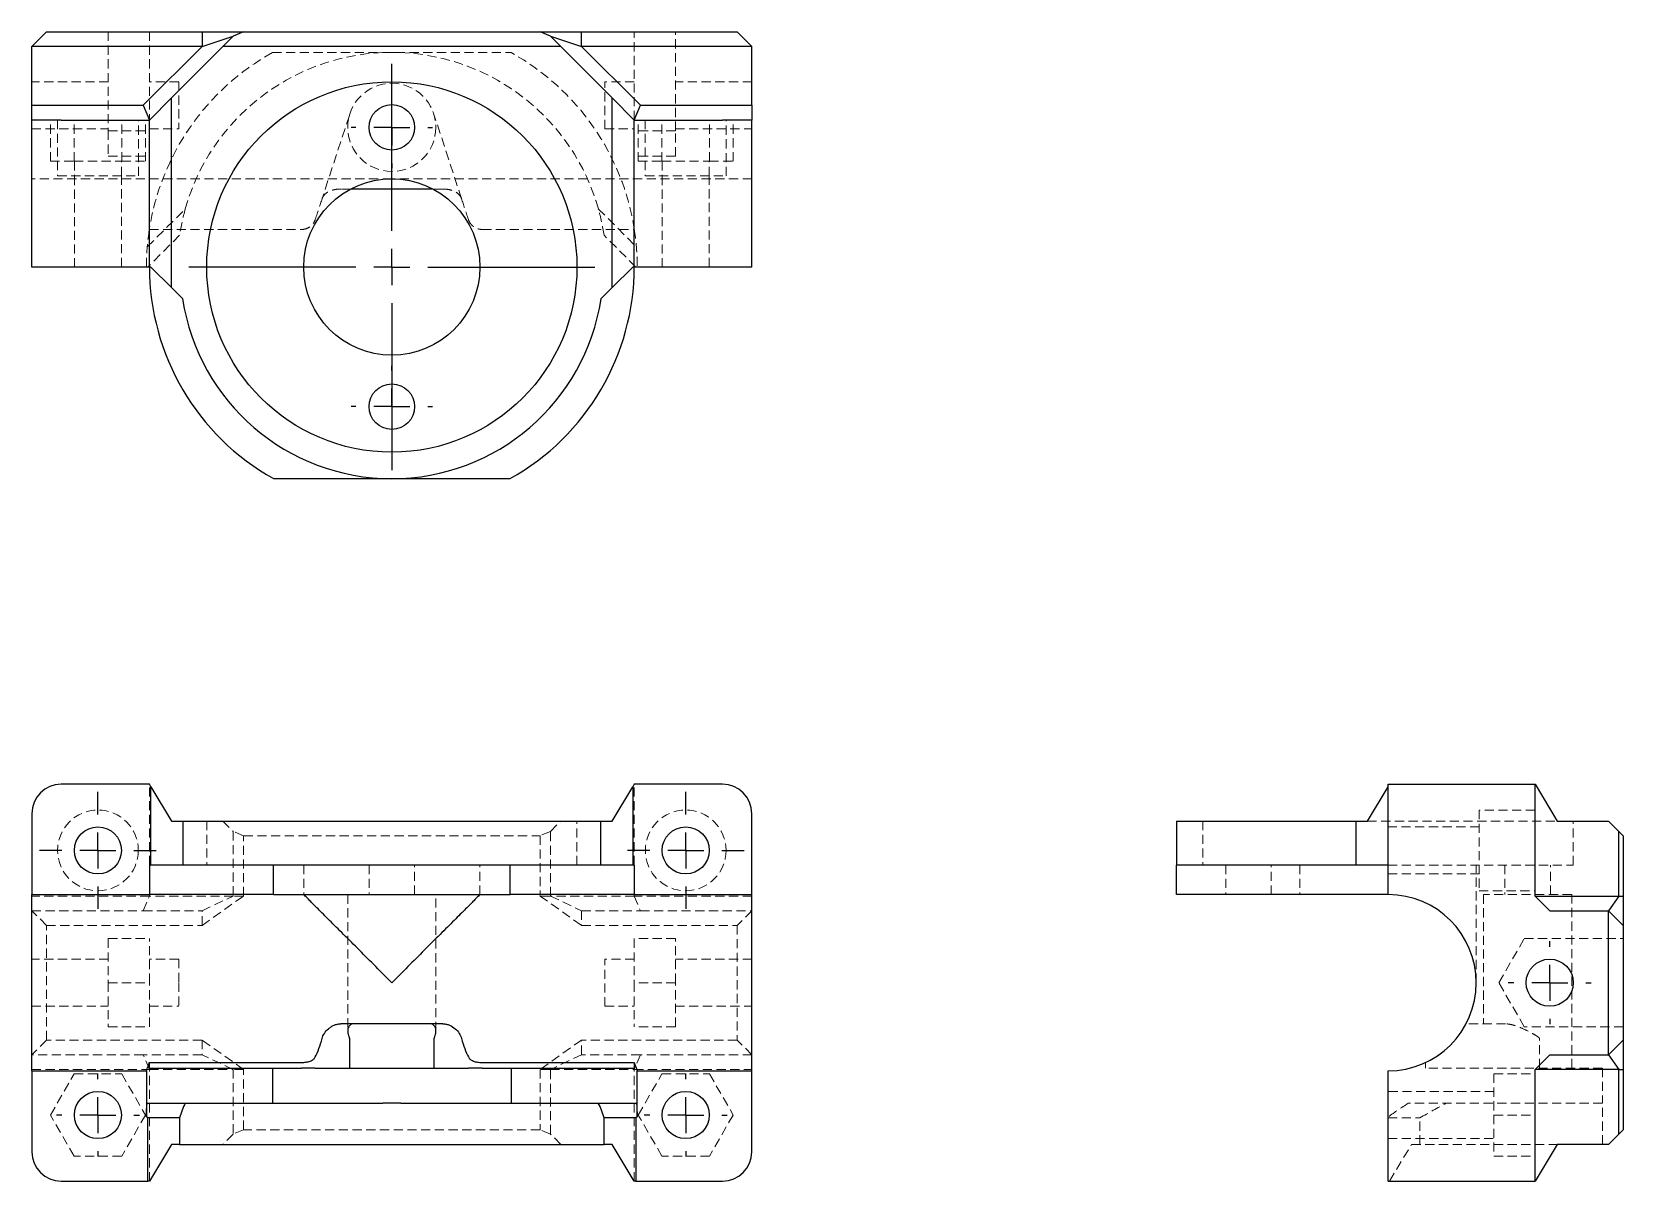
# Model space of a CAD drawing. Header units: millimetres. Extents: x 33 to 254, y 29 to 189.
import ezdxf

# ---------------------------------------------------------------- set-up
doc = ezdxf.new("R2010")
doc.units = ezdxf.units.MM
doc.linetypes.add('HIDDEN', pattern=[1.905, 1.27, -0.635])
doc.layers.add('10', color=7, linetype='Continuous')

# ---------------------------------------------------------------- blocks, each defined once
blk = doc.blocks.new('SW_CENTERMARKSYMBOL_0')
at = {"layer": '10', "color": 0}
for p, q in [((0, 5), (0, 5.77)), ((0, 0), (0, 2.5)), ((-5, 0), (-5.77, 0)), ((0, 0), (-2.5, 0)), ((0, 0), (0, -2.5)), ((0, 0), (2.5, 0)), ((5, 0), (5.77, 0)), ((0, -5), (0, -5.77))]:
    blk.add_line(p, q, dxfattribs=at)
blk = doc.blocks.new('SW_CENTERMARKSYMBOL_1')
at = {"layer": '10', "color": 0}
for p, q in [((0, 5), (0, 5.77)), ((0, 0), (0, 2.5)), ((-5, 0), (-5.77, 0)), ((0, 0), (-2.5, 0)), ((0, 0), (0, -2.5)), ((0, 0), (2.5, 0)), ((5, 0), (5.77, 0)), ((0, -5), (0, -5.77))]:
    blk.add_line(p, q, dxfattribs=at)
blk = doc.blocks.new('SW_CENTERMARKSYMBOL_2')
at = {"layer": '10', "color": 0}
for p, q in [((0, 5), (0, 8.11)), ((0, 0), (0, 2.5)), ((-5, 0), (-8.11, 0)), ((0, 0), (-2.5, 0)), ((0, 0), (0, -2.5)), ((0, 0), (2.5, 0)), ((5, 0), (8.11, 0)), ((0, -5), (0, -8.11))]:
    blk.add_line(p, q, dxfattribs=at)
blk = doc.blocks.new('SW_CENTERMARKSYMBOL_3')
at = {"layer": '10', "color": 0}
for p, q in [((0, 5), (0, 8.11)), ((0, 0), (0, 2.5)), ((-5, 0), (-8.11, 0)), ((0, 0), (-2.5, 0)), ((0, 0), (0, -2.5)), ((0, 0), (2.5, 0)), ((5, 0), (8.11, 0)), ((0, -5), (0, -8.11))]:
    blk.add_line(p, q, dxfattribs=at)
blk = doc.blocks.new('SW_CENTERMARKSYMBOL_4')
at = {"layer": '10', "color": 0}
for p, q in [((0, 5), (0, 28.21)), ((0, 0), (0, 2.5)), ((-5, 0), (-28.21, 0)), ((0, 0), (-2.5, 0)), ((0, 0), (0, -2.5)), ((0, 0), (2.5, 0)), ((5, 0), (28.21, 0)), ((0, -5), (0, -28.21))]:
    blk.add_line(p, q, dxfattribs=at)
blk = doc.blocks.new('SW_CENTERMARKSYMBOL_5')
at = {"layer": '10', "color": 0}
for p, q in [((0, 5), (0, 5.66)), ((0, 0), (0, 2.5)), ((-5, 0), (-5.66, 0)), ((0, 0), (-2.5, 0)), ((0, 0), (0, -2.5)), ((0, 0), (2.5, 0)), ((5, 0), (5.66, 0)), ((0, -5), (0, -5.66))]:
    blk.add_line(p, q, dxfattribs=at)
blk = doc.blocks.new('SW_CENTERMARKSYMBOL_6')
at = {"layer": '10', "color": 0}
for p, q in [((0, 5), (0, 5.66)), ((0, 0), (0, 2.5)), ((-5, 0), (-5.66, 0)), ((0, 0), (-2.5, 0)), ((0, 0), (0, -2.5)), ((0, 0), (2.5, 0)), ((5, 0), (5.66, 0)), ((0, -5), (0, -5.66))]:
    blk.add_line(p, q, dxfattribs=at)
blk = doc.blocks.new('SW_CENTERMARKSYMBOL_7')
at = {"layer": '10', "color": 0}
for p, q in [((0, 5), (0, 5.77)), ((0, 0), (0, 2.5)), ((-5, 0), (-5.77, 0)), ((0, 0), (-2.5, 0)), ((0, 0), (0, -2.5)), ((0, 0), (2.5, 0)), ((5, 0), (5.77, 0)), ((0, -5), (0, -5.77))]:
    blk.add_line(p, q, dxfattribs=at)

msp = doc.modelspace()

# ---------------------------------------------------------------- linework, layer by layer
at = {"color": 7, "linetype": 'Continuous', "lineweight": 25}
for p, q in [((35.04, 189.02), (33, 186.98)), ((35.04, 189.02), (56.64, 189.02)), ((56.64, 189.02), (56.64, 186.98)), ((56.64, 189.02), (62.42, 189.02)), ((56.64, 186.98), (60.97, 188.42)), ((59.53, 186.98), (60.97, 188.42)), ((62.42, 189.02), (60.97, 188.42)), ((62.42, 189.02), (103.58, 189.02)), ((105.03, 188.42), (103.58, 189.02)), ((103.58, 189.02), (109.36, 189.02)), ((105.03, 188.42), (106.47, 186.98)), ((105.03, 188.42), (109.36, 186.98)), ((109.36, 186.98), (109.36, 189.02)), ((109.36, 189.02), (130.96, 189.02)), ((133, 186.98), (130.96, 189.02)), ((56.64, 186.98), (33, 186.98)), ((33, 178.82), (33, 186.98)), ((48.48, 178.82), (56.64, 186.98)), ((59.53, 186.98), (52.39, 179.84)), ((106.47, 186.98), (59.53, 186.98)), ((113.61, 179.84), (106.47, 186.98)), ((109.36, 186.98), (117.52, 178.82)), ((133, 186.98), (109.36, 186.98)), ((133, 178.82), (133, 186.98)), ((52.39, 179.84), (49.33, 176.78)), ((52.39, 153.51), (52.39, 179.84)), ((113.61, 153.51), (113.61, 179.84)), ((116.67, 176.78), (113.61, 179.84)), ((33, 178.82), (48.48, 178.82)), ((33, 176.78), (33, 178.82)), ((48.48, 178.82), (49.33, 176.78)), ((116.67, 176.78), (117.52, 178.82)), ((117.52, 178.82), (133, 178.82)), ((133, 178.82), (133, 176.78)), ((33, 156.37), (33, 176.78)), ((37.08, 176.78), (33, 176.78)), ((37.08, 176.78), (49.33, 176.78)), ((49.33, 156.37), (49.33, 176.78)), ((116.67, 156.37), (116.67, 176.78)), ((116.67, 176.78), (128.92, 176.78)), ((133, 176.78), (128.92, 176.78)), ((133, 156.37), (133, 176.78)), ((88.71, 167.2), (77.29, 167.2)), ((37.08, 156.37), (33, 156.37)), ((49.33, 156.37), (37.08, 156.37)), ((49.53, 156.37), (49.33, 156.37)), ((49.53, 156.37), (52.39, 153.51)), ((113.61, 153.51), (116.47, 156.37)), ((116.67, 156.37), (116.47, 156.37)), ((128.92, 156.37), (116.67, 156.37)), ((133, 156.37), (128.92, 156.37)), ((52.39, 153.51), (53.95, 151.95)), ((112.05, 151.95), (113.61, 153.51)), ((83, 126.98), (66.56, 126.98)), ((99.44, 126.98), (83, 126.98)), ((49.33, 84.55), (37.08, 84.55)), ((49.53, 84.21), (49.33, 84.55)), ((49.53, 73.33), (49.53, 84.21)), ((49.53, 84.21), (52.39, 79.45)), ((113.61, 79.45), (116.47, 84.21)), ((116.67, 84.55), (116.47, 84.21)), ((116.47, 84.21), (116.47, 73.33)), ((128.92, 84.55), (116.67, 84.55)), ((218.51, 79.45), (221.37, 84.21)), ((221.37, 80.47), (221.37, 84.55)), ((221.37, 84.55), (241.78, 84.55)), ((241.78, 80.47), (241.78, 84.55)), ((241.78, 84.55), (244.84, 79.45)), ((33, 80.47), (33, 69.24)), ((133, 69.24), (133, 80.47)), ((221.37, 69.24), (221.37, 80.47)), ((241.78, 69.04), (241.78, 80.47)), ((52.39, 79.45), (53.95, 79.45)), ((53.95, 79.45), (53.95, 73.33)), ((53.95, 79.45), (112.05, 79.45)), ((112.05, 73.33), (112.05, 79.45)), ((112.05, 79.45), (113.61, 79.45)), ((191.98, 79.45), (191.98, 73.33)), ((191.98, 79.45), (216.95, 79.45)), ((216.95, 73.33), (216.95, 79.45)), ((216.95, 79.45), (218.51, 79.45)), ((244.84, 79.45), (251.98, 79.45)), ((253.42, 78.01), (251.98, 79.45)), ((253.42, 69.04), (253.42, 78.01)), ((253.42, 78.01), (254.02, 77.41)), ((254.02, 77.41), (254.02, 69.04)), ((49.33, 73.33), (49.33, 69.24)), ((66.56, 73.33), (49.33, 73.33)), ((66.56, 69.24), (66.56, 73.33)), ((83, 73.33), (66.56, 73.33)), ((99.44, 73.33), (83, 73.33)), ((99.44, 69.24), (99.44, 73.33)), ((116.67, 73.33), (99.44, 73.33)), ((116.67, 73.33), (116.67, 69.24)), ((221.37, 73.33), (191.98, 73.33)), ((191.98, 69.24), (191.98, 73.33)), ((33, 69.24), (49.33, 69.24)), ((33, 44.76), (33, 69.24)), ((66.56, 69.24), (49.33, 69.24)), ((66.56, 69.24), (99.44, 69.24)), ((116.67, 69.24), (99.44, 69.24)), ((116.67, 69.24), (133, 69.24)), ((133, 44.76), (133, 69.24)), ((221.37, 69.24), (191.98, 69.24)), ((243.82, 67), (241.78, 69.04)), ((241.78, 69.04), (253.42, 69.04)), ((253.42, 69.04), (251.98, 67)), ((253.42, 69.04), (254.02, 69.04)), ((254.02, 69.04), (254.02, 64.96)), ((243.82, 67), (251.98, 67)), ((251.98, 47), (251.98, 67)), ((251.98, 67), (254.02, 64.96)), ((254.02, 64.96), (254.02, 49.04)), ((90.1, 51.29), (75.9, 51.29)), ((77.1, 49.24), (77.1, 45.16)), ((88.9, 45.16), (88.9, 49.24)), ((251.98, 47), (254.02, 49.04)), ((254.02, 49.04), (254.02, 44.96)), ((241.78, 44.96), (243.82, 47)), ((243.82, 47), (251.98, 47)), ((251.98, 47), (253.42, 44.96)), ((33, 44.76), (48.92, 44.76)), ((33, 44.76), (33, 33.53)), ((48.92, 44.76), (48.92, 38.37)), ((49.32, 45.92), (49.32, 45.16)), ((49.32, 45.92), (70.44, 45.92)), ((49.32, 45.16), (70.44, 45.16)), ((66.41, 45.16), (66.41, 40.27)), ((72.37, 45.16), (70.44, 45.16)), ((72.37, 45.16), (77.1, 45.16)), ((77.1, 45.16), (88.9, 45.16)), ((88.9, 45.16), (93.63, 45.16)), ((95.56, 45.16), (93.63, 45.16)), ((95.56, 45.92), (116.68, 45.92)), ((95.56, 45.16), (116.68, 45.16)), ((99.59, 45.16), (99.59, 40.27)), ((116.68, 45.92), (116.68, 45.16)), ((117.08, 44.76), (133, 44.76)), ((117.08, 38.37), (117.08, 44.76)), ((133, 33.53), (133, 44.76)), ((221.37, 33.53), (221.37, 44.76)), ((241.78, 33.53), (241.78, 44.96)), ((253.42, 44.96), (241.78, 44.96)), ((253.42, 35.99), (253.42, 44.96)), ((253.42, 44.96), (254.02, 44.96)), ((254.02, 44.96), (254.02, 36.59)), ((49.03, 40.27), (54.32, 40.27)), ((54.32, 40.27), (81.76, 40.27)), ((84.24, 40.27), (81.76, 40.27)), ((84.24, 40.27), (111.68, 40.27)), ((111.68, 40.27), (116.97, 40.27)), ((49.12, 38.22), (48.92, 38.37)), ((53.53, 38.22), (49.12, 38.22)), ((49.12, 29.45), (49.12, 38.22)), ((53.53, 38.22), (53.53, 34.55)), ((116.88, 38.22), (112.47, 38.22)), ((112.47, 34.55), (112.47, 38.22)), ((117.08, 38.37), (116.88, 38.22)), ((116.88, 38.22), (116.88, 29.45)), ((251.98, 34.55), (253.42, 35.99)), ((253.42, 35.99), (254.02, 36.59)), ((52.39, 34.55), (49.33, 29.45)), ((53.53, 34.55), (52.39, 34.55)), ((53.53, 34.55), (112.47, 34.55)), ((113.61, 34.55), (112.47, 34.55)), ((116.67, 29.45), (113.61, 34.55)), ((221.37, 29.45), (221.37, 33.53)), ((244.84, 34.55), (241.78, 29.45)), ((241.78, 29.45), (241.78, 33.53)), ((251.98, 34.55), (244.84, 34.55)), ((37.08, 29.45), (49.12, 29.45)), ((49.33, 29.45), (49.12, 29.45)), ((116.88, 29.45), (116.67, 29.45)), ((116.88, 29.45), (128.92, 29.45)), ((221.37, 29.45), (241.78, 29.45))]:
    msp.add_line(p, q, dxfattribs=at)
at = {"color": 7, "linetype": 'HIDDEN', "lineweight": 18}
for p, q in [((43.61, 189.02), (43.61, 175.28)), ((49.33, 189.02), (49.33, 176.78)), ((116.67, 176.78), (116.67, 189.02)), ((122.39, 175.28), (122.39, 189.02)), ((66.41, 186.14), (99.59, 186.14)), ((43.61, 182.08), (33, 182.08)), ((53.41, 182.08), (49.33, 182.08)), ((53.41, 182.08), (53.41, 175.55)), ((112.59, 175.55), (112.59, 182.08)), ((116.67, 182.08), (112.59, 182.08)), ((133, 182.08), (122.39, 182.08)), ((77.1, 177.41), (73.31, 165.84)), ((92.69, 165.84), (88.9, 177.41)), ((33, 175.55), (43.61, 175.55)), ((35.59, 171.06), (35.59, 176.78)), ((36.57, 176.78), (36.57, 169.02)), ((38.88, 171.06), (38.88, 176.78)), ((43.61, 175.28), (49.33, 175.28)), ((43.61, 175.28), (43.61, 171.75)), ((45.48, 171.06), (45.48, 176.78)), ((47.8, 169.02), (47.8, 176.78)), ((48.78, 171.06), (48.78, 176.78)), ((49.33, 175.55), (53.41, 175.55)), ((112.59, 175.55), (116.67, 175.55)), ((122.39, 175.28), (116.67, 175.28)), ((117.22, 171.06), (117.22, 176.78)), ((118.2, 176.78), (118.2, 169.02)), ((120.52, 171.06), (120.52, 176.78)), ((122.39, 175.55), (133, 175.55)), ((122.39, 171.75), (122.39, 175.28)), ((127.12, 171.06), (127.12, 176.78)), ((129.43, 169.02), (129.43, 176.78)), ((130.41, 171.06), (130.41, 176.78)), ((35.59, 171.06), (38.88, 171.06)), ((38.88, 171.06), (45.48, 171.06)), ((38.92, 171.06), (38.92, 169.02)), ((43.61, 171.75), (49.33, 171.75)), ((45.45, 169.02), (45.45, 171.06)), ((45.48, 171.06), (48.78, 171.06)), ((122.39, 171.75), (116.67, 171.75)), ((117.22, 171.06), (120.52, 171.06)), ((120.52, 171.06), (127.12, 171.06)), ((120.55, 171.06), (120.55, 169.02)), ((127.08, 169.02), (127.08, 171.06)), ((127.12, 171.06), (130.41, 171.06)), ((83, 168.61), (33, 168.61)), ((36.57, 169.02), (47.8, 169.02)), ((38.92, 169.02), (38.92, 156.37)), ((45.45, 156.37), (45.45, 169.02)), ((133, 168.61), (83, 168.61)), ((118.2, 169.02), (129.43, 169.02)), ((120.55, 169.02), (120.55, 156.37)), ((127.08, 156.37), (127.08, 169.02)), ((77.29, 167.2), (75.9, 167.2)), ((90.1, 167.2), (88.71, 167.2)), ((49.03, 159.16), (54.32, 164.45)), ((111.68, 164.45), (116.97, 159.16)), ((49.32, 161.58), (70.44, 161.58)), ((95.56, 161.58), (116.68, 161.58)), ((53.53, 160.78), (49.12, 156.37)), ((116.88, 156.37), (112.47, 160.78)), ((49.33, 73.33), (49.33, 84.55)), ((116.67, 73.33), (116.67, 84.55)), ((234.02, 80.98), (234.02, 69.76)), ((241.78, 80.98), (234.02, 80.98)), ((57.29, 79.45), (57.29, 73.33)), ((59.53, 79.45), (60.97, 78.01)), ((62.42, 77.41), (60.97, 78.01)), ((60.97, 78.01), (60.97, 69.04)), ((62.42, 69.04), (62.42, 77.41)), ((62.42, 77.41), (103.58, 77.41)), ((105.03, 78.01), (103.58, 77.41)), ((103.58, 77.41), (103.58, 69.04)), ((105.03, 78.01), (106.47, 79.45)), ((105.03, 69.04), (105.03, 78.01)), ((108.71, 73.33), (108.71, 79.45)), ((195.65, 79.45), (195.65, 73.33)), ((218.51, 79.45), (244.84, 79.45)), ((234.02, 78.63), (221.37, 78.63)), ((247.08, 73.33), (247.08, 79.45)), ((70.76, 73.33), (70.76, 69.24)), ((79.84, 73.33), (79.84, 69.24)), ((86.16, 69.24), (86.16, 73.33)), ((95.24, 69.24), (95.24, 73.33)), ((198.82, 73.33), (198.82, 69.24)), ((205.14, 69.24), (205.14, 73.33)), ((209.12, 73.33), (209.12, 69.24)), ((221.37, 73.33), (247.08, 73.33)), ((233.61, 57), (233.61, 73.33)), ((237.59, 73.33), (237.59, 69.24)), ((243.92, 69.24), (243.92, 73.33)), ((221.37, 72.1), (234.02, 72.1)), ((49.33, 69.04), (33, 69.04)), ((48.48, 67), (49.33, 69.04)), ((49.33, 69.04), (49.33, 69.24)), ((60.97, 69.04), (49.33, 69.04)), ((56.64, 67), (60.97, 69.04)), ((56.64, 64.96), (62.42, 69.04)), ((62.42, 69.04), (60.97, 69.04)), ((76.88, 69.24), (76.88, 50.3)), ((89.12, 50.3), (89.12, 69.24)), ((105.03, 69.04), (103.58, 69.04)), ((103.58, 69.04), (109.36, 64.96)), ((116.67, 69.04), (105.03, 69.04)), ((105.03, 69.04), (109.36, 67)), ((116.67, 69.04), (116.67, 69.24)), ((116.67, 69.04), (117.52, 67)), ((133, 69.04), (116.67, 69.04)), ((234.02, 69.76), (241.78, 69.76)), ((246.88, 69.24), (234.63, 69.24)), ((234.63, 69.24), (234.63, 51.29)), ((246.88, 45.16), (246.88, 69.24)), ((33, 67), (48.48, 67)), ((35.04, 64.96), (33, 67)), ((48.48, 67), (56.64, 67)), ((56.64, 64.96), (56.64, 67)), ((109.36, 67), (117.52, 67)), ((109.36, 67), (109.36, 64.96)), ((117.52, 67), (133, 67)), ((133, 67), (130.96, 64.96)), ((35.04, 64.96), (56.64, 64.96)), ((35.04, 49.04), (35.04, 64.96)), ((109.36, 64.96), (130.96, 64.96)), ((130.96, 64.96), (130.96, 49.04)), ((43.61, 63.12), (43.61, 57)), ((43.61, 63.12), (49.33, 63.12)), ((49.33, 57), (49.33, 63.12)), ((116.67, 63.12), (116.67, 57)), ((122.39, 63.12), (116.67, 63.12)), ((122.39, 57), (122.39, 63.12)), ((236.75, 57), (240.28, 63.12)), ((240.28, 63.12), (254.02, 63.12)), ((43.61, 60.27), (33, 60.27)), ((53.41, 60.27), (49.33, 60.27)), ((53.41, 60.27), (53.41, 57)), ((112.59, 53.73), (112.59, 60.27)), ((116.67, 60.27), (112.59, 60.27)), ((133, 60.27), (122.39, 60.27)), ((43.61, 57), (49.33, 57)), ((43.61, 57), (43.61, 50.88)), ((49.33, 50.88), (49.33, 57)), ((53.41, 57), (53.41, 53.73)), ((116.67, 57), (116.67, 50.88)), ((122.39, 57), (116.67, 57)), ((122.39, 50.88), (122.39, 57)), ((240.28, 50.88), (236.75, 57)), ((33, 53.73), (43.61, 53.73)), ((49.33, 53.73), (53.41, 53.73)), ((112.59, 53.73), (116.67, 53.73)), ((122.39, 53.73), (133, 53.73)), ((43.61, 50.88), (49.33, 50.88)), ((122.39, 50.88), (116.67, 50.88)), ((237.68, 51.29), (232.2, 51.29)), ((254.02, 50.88), (240.28, 50.88)), ((35.04, 49.04), (33, 47)), ((56.64, 49.04), (35.04, 49.04)), ((56.64, 49.04), (56.64, 47)), ((62.42, 44.96), (56.64, 49.04)), ((109.36, 49.04), (103.58, 44.96)), ((109.36, 47), (109.36, 49.04)), ((130.96, 49.04), (109.36, 49.04)), ((133, 47), (130.96, 49.04)), ((242.41, 45.16), (242.41, 49.24)), ((48.48, 47), (33, 47)), ((49.33, 44.96), (48.48, 47)), ((56.64, 47), (48.48, 47)), ((60.97, 44.96), (56.64, 47)), ((109.36, 47), (105.03, 44.96)), ((117.52, 47), (109.36, 47)), ((117.52, 47), (116.67, 44.96)), ((133, 47), (117.52, 47)), ((33, 44.96), (49.33, 44.96)), ((35.59, 38.63), (38.88, 44.35)), ((38.88, 44.35), (45.48, 44.35)), ((45.48, 44.35), (48.78, 38.63)), ((49.33, 44.96), (60.97, 44.96)), ((49.33, 29.45), (49.33, 44.96)), ((62.42, 44.96), (60.97, 44.96)), ((60.97, 44.96), (60.97, 35.99)), ((62.42, 36.59), (62.42, 44.96)), ((105.03, 44.96), (103.58, 44.96)), ((103.58, 44.96), (103.58, 36.59)), ((105.03, 44.96), (116.67, 44.96)), ((105.03, 35.99), (105.03, 44.96)), ((116.67, 29.45), (116.67, 44.96)), ((116.67, 44.96), (133, 44.96)), ((117.22, 38.63), (120.52, 44.35)), ((120.52, 44.35), (127.12, 44.35)), ((127.12, 44.35), (130.41, 38.63)), ((226.58, 45.92), (226.58, 45.16)), ((251.14, 45.16), (226.58, 45.16)), ((236.06, 44.35), (236.06, 38.63)), ((236.06, 44.35), (241.78, 44.35)), ((251.14, 45.16), (251.14, 40.27)), ((236.06, 41.9), (221.37, 41.9)), ((251.14, 40.27), (224.16, 40.27)), ((251.16, 40.27), (251.14, 40.27)), ((251.16, 34.55), (251.16, 40.27)), ((38.88, 32.92), (35.59, 38.63)), ((48.78, 38.63), (45.48, 32.92)), ((120.52, 32.92), (117.22, 38.63)), ((130.41, 38.63), (127.12, 32.92)), ((221.37, 38.22), (225.78, 38.22)), ((225.78, 34.55), (225.78, 38.22)), ((236.06, 38.63), (241.78, 38.63)), ((236.06, 38.63), (236.06, 32.92)), ((60.97, 35.99), (59.53, 34.55)), ((62.42, 36.59), (60.97, 35.99)), ((103.58, 36.59), (62.42, 36.59)), ((105.03, 35.99), (103.58, 36.59)), ((106.47, 34.55), (105.03, 35.99)), ((221.37, 35.37), (236.06, 35.37)), ((221.57, 29.45), (224.63, 34.55)), ((224.63, 34.55), (244.84, 34.55)), ((45.48, 32.92), (38.88, 32.92)), ((127.12, 32.92), (120.52, 32.92)), ((236.06, 32.92), (241.78, 32.92))]:
    msp.add_line(p, q, dxfattribs=at)
at = {"color": 7, "linetype": 'Continuous', "lineweight": 25}
for centre, radius in [((83, 156.37), 25.71), ((83, 175.76), 3.16), ((83, 156.37), 12.24), ((83, 136.98), 3.16), ((42.18, 75.37), 3.27), ((123.82, 75.37), 3.27), ((243.82, 57), 3.27), ((42.18, 38.63), 3.27), ((123.82, 38.63), 3.27)]:
    msp.add_circle(centre, radius, dxfattribs=at)
at = {"color": 7, "linetype": 'HIDDEN', "lineweight": 18}
for centre, radius in [((83, 175.76), 6.12), ((42.18, 75.37), 5.61), ((123.82, 75.37), 5.61)]:
    msp.add_circle(centre, radius, dxfattribs=at)
for radius, start, end in [(34.08, 119.1328, 171.2092), (29.8, 92.3853, 164.2538), (29.8, 87.6147, 92.3853), (29.8, 15.7462, 87.6147), (34.08, 8.7908, 60.8672)]:
    msp.add_arc((83, 156.37), radius, start, end, dxfattribs=at)
at = {"color": 7, "linetype": 'Continuous', "lineweight": 25}
for centre, radius, start, end in [((83, 156.37), 33.67, 180, 240.7771), ((83, 156.37), 33.67, 299.2229, 0), ((83, 156.37), 29.39, 188.6408, 351.3592), ((37.08, 80.47), 4.08, 90, 180), ((128.92, 80.47), 4.08, 0, 90), ((221.37, 57), 12.24, 270, 90), ((37.08, 33.53), 4.08, 180, 270), ((128.92, 33.53), 4.08, 270, 0)]:
    msp.add_arc(centre, radius, start, end, dxfattribs=at)
at = {"color": 7, "linetype": 'HIDDEN', "lineweight": 18}
for points in [[(72.37, 162.98), (72.73, 164.06), (73.05, 165.03), (73.31, 165.84)], [(92.69, 165.84), (92.95, 165.03), (93.27, 164.06), (93.63, 162.98)], [(54.32, 164.45), (53.98, 163.25), (53.72, 162.02), (53.53, 160.78)], [(112.47, 160.78), (112.28, 162.02), (112.02, 163.25), (111.68, 164.45)], [(224.16, 40.27), (223.23, 39.66), (222.3, 39.03), (221.37, 38.37)], [(225.78, 38.22), (227.02, 38.97), (228.25, 39.65), (229.45, 40.27)]]:
    msp.add_open_spline(points, degree=3, dxfattribs=at)
for points, knots in [([(73.31, 165.84), (73.38, 166.04), (73.48, 166.23), (73.78, 166.56), (73.96, 166.7), (74.3, 166.88), (74.43, 166.93), (74.69, 167.02), (74.82, 167.06), (75.12, 167.13), (75.27, 167.15), (75.58, 167.19), (75.74, 167.2), (75.9, 167.2)], [0, 0, 0, 0, 0.25, 0.25, 0.5, 0.5, 0.625, 0.625, 0.75, 0.75, 0.875, 0.875, 1, 1, 1, 1]), ([(90.1, 167.2), (90.26, 167.2), (90.42, 167.19), (90.73, 167.15), (90.88, 167.13), (91.32, 167.03), (91.58, 166.94), (92.03, 166.7), (92.22, 166.55), (92.51, 166.23), (92.62, 166.04), (92.69, 165.84)], [0, 0, 0, 0, 0.125, 0.125, 0.25, 0.25, 0.5, 0.5, 0.75, 0.75, 1, 1, 1, 1]), ([(48.92, 156.37), (48.92, 157.27), (48.95, 158.16), (49.09, 159.91), (49.19, 160.76), (49.32, 161.58)], [0, 0, 0, 0, 0.5, 0.5, 1, 1, 1, 1]), ([(70.44, 161.58), (70.66, 161.58), (70.89, 161.61), (71.31, 161.76), (71.5, 161.86), (71.85, 162.13), (71.99, 162.28), (72.23, 162.62), (72.31, 162.8), (72.37, 162.98)], [0, 0, 0, 0, 0.25, 0.25, 0.5, 0.5, 0.75, 0.75, 1, 1, 1, 1]), ([(93.63, 162.98), (93.69, 162.8), (93.77, 162.62), (93.95, 162.37), (94.01, 162.29), (94.16, 162.13), (94.24, 162.06), (94.41, 161.93), (94.5, 161.87), (94.69, 161.77), (94.79, 161.72), (95.11, 161.62), (95.34, 161.58), (95.56, 161.58)], [0, 0, 0, 0, 0.25, 0.25, 0.375, 0.375, 0.5, 0.5, 0.625, 0.625, 0.75, 0.75, 1, 1, 1, 1]), ([(116.68, 161.58), (116.81, 160.76), (116.91, 159.92), (117.04, 158.18), (117.08, 157.27), (117.08, 156.37)], [0, 0, 0, 0, 0.5, 0.5, 1, 1, 1, 1]), ([(242.41, 49.24), (242.41, 49.27), (242.39, 49.3), (242.36, 49.34), (242.34, 49.36), (242.28, 49.42), (242.23, 49.45), (242.1, 49.55), (242, 49.61), (241.72, 49.78), (241.52, 49.89), (240.94, 50.22), (240.54, 50.42), (239.73, 50.79), (239.31, 50.96), (238.7, 51.14), (238.49, 51.19), (238.08, 51.26), (237.88, 51.29), (237.68, 51.29)], [0, 0, 0, 0, 0.015625, 0.015625, 0.03125, 0.03125, 0.0625, 0.0625, 0.125, 0.125, 0.25, 0.25, 0.5, 0.5, 0.75, 0.75, 0.875, 0.875, 1, 1, 1, 1])]:
    msp.add_open_spline(points, degree=3, knots=knots, dxfattribs=at)
at = {"color": 7, "linetype": 'Continuous', "lineweight": 25}
for points, knots in [([(83, 57), (82.28, 57.72), (81.53, 58.47), (80.01, 59.99), (79.25, 60.75), (77.74, 62.26), (77, 63), (75.6, 64.4), (74.94, 65.06), (73.74, 66.26), (73.21, 66.79), (72.29, 67.71), (71.91, 68.09), (71.32, 68.68), (71.1, 68.9), (70.82, 69.18), (70.76, 69.24), (70.76, 69.24)], [0, 0, 0, 0, 0.125, 0.125, 0.25, 0.25, 0.375, 0.375, 0.5, 0.5, 0.625, 0.625, 0.75, 0.75, 0.875, 0.875, 1, 1, 1, 1]), ([(95.24, 69.24), (95.24, 69.24), (95.18, 69.18), (94.9, 68.9), (94.68, 68.68), (94.09, 68.09), (93.71, 67.71), (92.79, 66.79), (92.26, 66.26), (91.06, 65.06), (90.4, 64.4), (89, 63), (88.26, 62.26), (86.75, 60.75), (85.99, 59.99), (84.47, 58.47), (83.72, 57.72), (83, 57)], [0, 0, 0, 0, 0.125, 0.125, 0.25, 0.25, 0.375, 0.375, 0.5, 0.5, 0.625, 0.625, 0.75, 0.75, 0.875, 0.875, 1, 1, 1, 1]), ([(73.31, 49.24), (73.38, 49.49), (73.48, 49.73), (73.78, 50.2), (73.96, 50.42), (74.3, 50.71), (74.43, 50.81), (74.69, 50.97), (74.82, 51.04), (75.12, 51.16), (75.27, 51.2), (75.58, 51.27), (75.74, 51.29), (75.9, 51.29)], [0, 0, 0, 0, 0.25, 0.25, 0.5, 0.5, 0.625, 0.625, 0.75, 0.75, 0.875, 0.875, 1, 1, 1, 1]), ([(77.7, 51.29), (77.59, 51.29), (77.49, 51.27), (77.31, 51.19), (77.23, 51.14), (77.04, 50.96), (76.95, 50.8), (76.87, 50.43), (76.87, 50.22), (76.92, 49.89), (76.95, 49.78), (77.01, 49.61), (77.03, 49.55), (77.06, 49.45), (77.07, 49.42), (77.09, 49.36), (77.09, 49.34), (77.1, 49.3), (77.1, 49.27), (77.1, 49.24)], [0, 0, 0, 0, 0.125, 0.125, 0.25, 0.25, 0.5, 0.5, 0.75, 0.75, 0.875, 0.875, 0.9375, 0.9375, 0.96875, 0.96875, 0.984375, 0.984375, 1, 1, 1, 1]), ([(88.9, 49.24), (88.9, 49.27), (88.9, 49.3), (88.91, 49.34), (88.91, 49.36), (88.93, 49.42), (88.94, 49.45), (88.97, 49.55), (88.99, 49.61), (89.05, 49.78), (89.08, 49.89), (89.13, 50.22), (89.13, 50.42), (89.05, 50.79), (88.97, 50.96), (88.77, 51.14), (88.69, 51.19), (88.51, 51.26), (88.41, 51.29), (88.3, 51.29)], [0, 0, 0, 0, 0.015625, 0.015625, 0.03125, 0.03125, 0.0625, 0.0625, 0.125, 0.125, 0.25, 0.25, 0.5, 0.5, 0.75, 0.75, 0.875, 0.875, 1, 1, 1, 1]), ([(90.1, 51.29), (90.26, 51.29), (90.42, 51.27), (90.73, 51.2), (90.88, 51.16), (91.32, 50.98), (91.58, 50.81), (92.03, 50.42), (92.22, 50.2), (92.51, 49.74), (92.62, 49.49), (92.69, 49.24)], [0, 0, 0, 0, 0.125, 0.125, 0.25, 0.25, 0.5, 0.5, 0.75, 0.75, 1, 1, 1, 1]), ([(70.44, 45.92), (70.66, 45.92), (70.89, 45.94), (71.31, 46.01), (71.5, 46.06), (71.85, 46.19), (71.99, 46.28), (72.23, 46.47), (72.31, 46.58), (72.37, 46.69)], [0, 0, 0, 0, 0.25, 0.25, 0.5, 0.5, 0.75, 0.75, 1, 1, 1, 1]), ([(93.63, 46.69), (93.69, 46.58), (93.77, 46.47), (93.95, 46.33), (94.01, 46.28), (94.16, 46.2), (94.24, 46.16), (94.41, 46.09), (94.5, 46.06), (94.69, 46.01), (94.79, 45.99), (95.11, 45.94), (95.34, 45.92), (95.56, 45.92)], [0, 0, 0, 0, 0.25, 0.25, 0.375, 0.375, 0.5, 0.5, 0.625, 0.625, 0.75, 0.75, 1, 1, 1, 1]), ([(48.92, 44.76), (48.92, 44.76), (48.95, 44.85), (49.09, 45.24), (49.19, 45.54), (49.32, 45.92)], [0, 0, 0, 0, 0.5, 0.5, 1, 1, 1, 1]), ([(116.68, 45.92), (116.81, 45.54), (116.91, 45.25), (117.04, 44.86), (117.08, 44.76), (117.08, 44.76)], [0, 0, 0, 0, 0.5, 0.5, 1, 1, 1, 1])]:
    msp.add_open_spline(points, degree=3, knots=knots, dxfattribs=at)
for points in [[(72.37, 46.69), (72.73, 47.38), (73.05, 48.26), (73.31, 49.24)], [(92.69, 49.24), (92.95, 48.26), (93.27, 47.38), (93.63, 46.69)], [(48.92, 38.37), (48.92, 39.03), (48.96, 39.66), (49.03, 40.27)], [(54.32, 40.27), (53.98, 39.65), (53.72, 38.97), (53.53, 38.22)], [(112.47, 38.22), (112.28, 38.97), (112.02, 39.65), (111.68, 40.27)], [(116.97, 40.27), (117.04, 39.66), (117.08, 39.03), (117.08, 38.37)]]:
    msp.add_open_spline(points, degree=3, dxfattribs=at)

# ---------------------------------------------------------------- block references
at = {"layer": '10'}
for name, p in [('SW_CENTERMARKSYMBOL_4', (83, 156.37)), ('SW_CENTERMARKSYMBOL_6', (83, 175.76)), ('SW_CENTERMARKSYMBOL_5', (83, 136.98)), ('SW_CENTERMARKSYMBOL_2', (42.18, 75.37)), ('SW_CENTERMARKSYMBOL_3', (123.82, 75.37)), ('SW_CENTERMARKSYMBOL_7', (243.82, 57)), ('SW_CENTERMARKSYMBOL_0', (42.18, 38.63)), ('SW_CENTERMARKSYMBOL_1', (123.82, 38.63))]:
    msp.add_blockref(name, p, dxfattribs=at)

doc.saveas('drawing.dxf')
